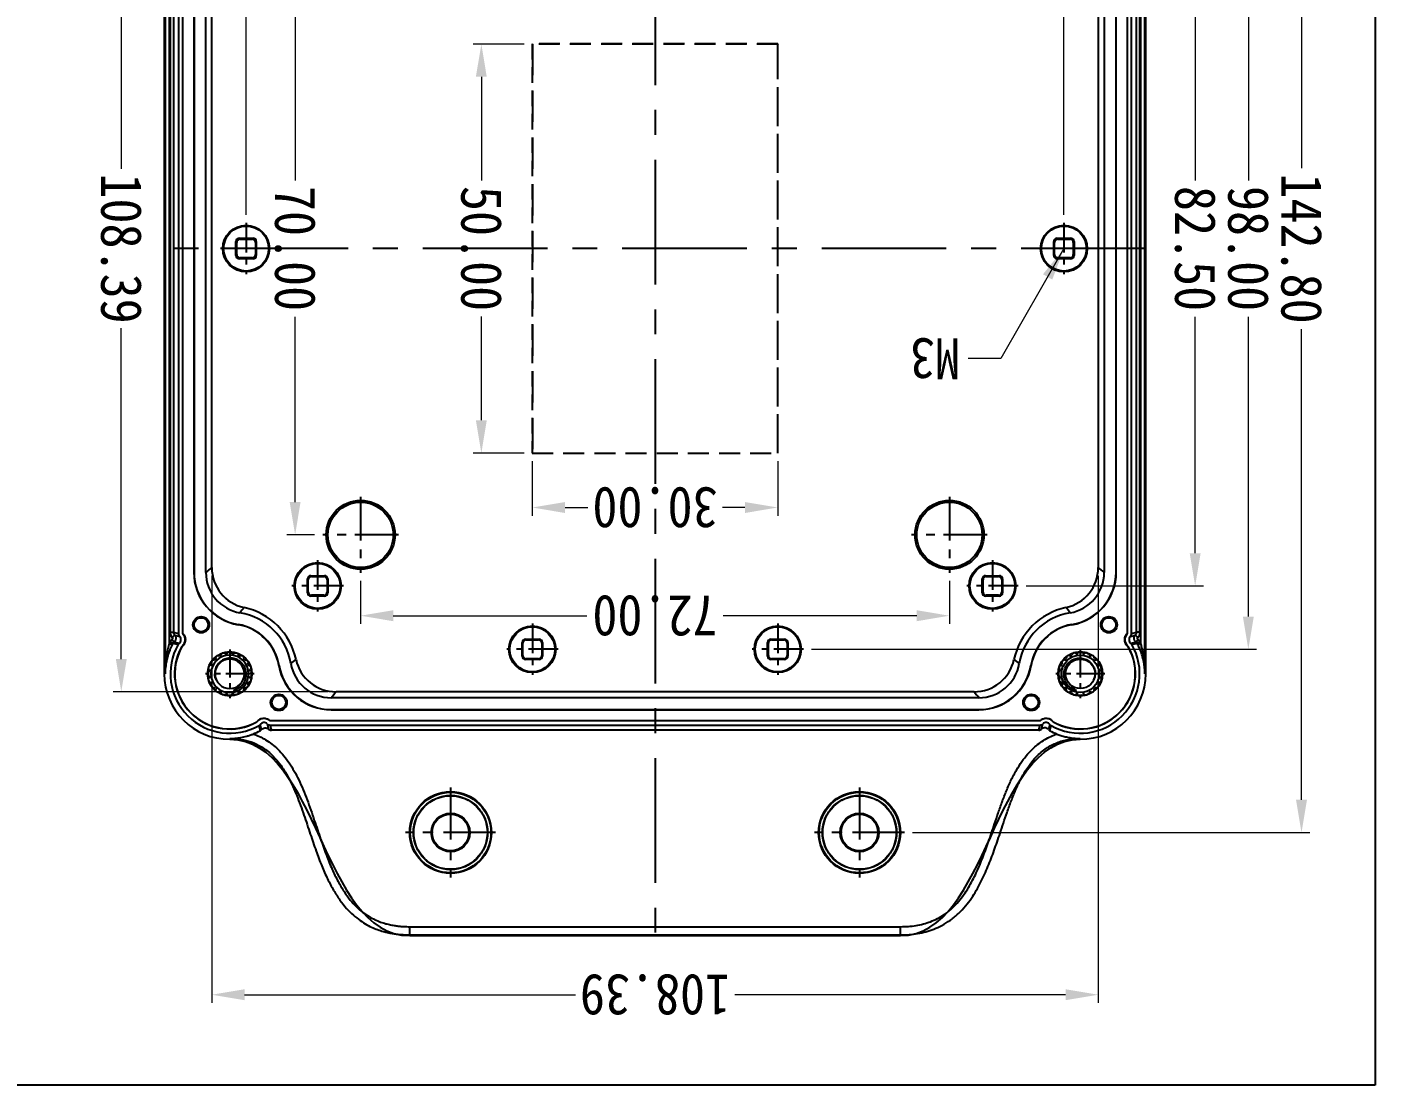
# Model space of a CAD drawing. Header units: millimetres. Extents: x -308 to 1490, y -1725 to -1095.
# Drawn here: x 875.8 to 1040.7, y -1725 to -1595.6 of the extents above; entities that cross this region are included whole.
import ezdxf

# ---------------------------------------------------------------- set-up
doc = ezdxf.new("R2010")
doc.units = ezdxf.units.MM
doc.linetypes.add('CENTER', pattern=[50.8, 31.75, -6.35, 6.35, -6.35])
doc.linetypes.add('HIDDEN', pattern=[9.525, 6.35, -3.175])
doc.layers.add('dim', color=3, linetype='Continuous', lineweight=9)
doc.styles.add('FFS', font='simfang0.ttf', dxfattribs={"width": 0.9})
doc.dimstyles.new('YanXiu', dxfattribs={"dimtxt": 2.5, "dimasz": 2.2, "dimexe": 1, "dimexo": 0.6, "dimgap": 0.66, "dimtad": 0, "dimzin": 1, "dimdsep": 46, "dimtxsty": 'FFS', "dimcen": 0, "dimclrd": 256, "dimclre": 131, "dimclrt": 42, "dimazin": 0, "dimtfac": 1, "dimtofl": 0, "dimtmove": 0, "dimatfit": 3, "dimfxl": 0, "dimlwd": 5, "dimlwe": 5, "dimarcsym": 0})

# ---------------------------------------------------------------- blocks, each defined once
blk = doc.blocks.new('*u4')
at = {"color": 7}
for radius in [2.3, 1.8]:
    blk.add_circle((0, 0), radius, dxfattribs=at)
for centre, radius, start, end in [((-1.93, 1.4), 0.315, 84.2919, 203.7081), ((-1.88, 1.86), 0.15, 264.2919, 315.2779), ((0, 0), 2.5, 134.7221, 135.2779), ((-1.86, 1.88), 0.15, 314.7221, 5.7081), ((-1.4, 1.93), 0.315, 66.2919, 185.7081), ((-1.21, 2.36), 0.15, 246.2919, 297.2779), ((0, 0), 2.5, 116.7221, 117.2779), ((-1.19, 2.37), 0.15, 296.7221, 347.7081), ((-0.74, 2.27), 0.315, 48.2919, 167.7081), ((-0.43, 2.62), 0.15, 228.2919, 279.2779), ((0, 0), 2.5, 98.7221, 99.2779), ((-0.4, 2.62), 0.15, 278.7221, 329.7081), ((0, 2.38), 0.315, 30.2919, 149.7081), ((0.4, 2.62), 0.15, 210.2919, 261.2779), ((0, 0), 2.5, 80.7221, 81.2779), ((0.43, 2.62), 0.15, 260.7221, 311.7081), ((0.74, 2.27), 0.315, 12.2919, 131.7081), ((1.19, 2.37), 0.15, 192.2919, 243.2779), ((0, 0), 2.5, 62.7221, 63.2779), ((1.21, 2.36), 0.15, 242.7221, 293.7081), ((1.4, 1.93), 0.315, 354.2919, 113.7081), ((1.86, 1.88), 0.15, 174.2919, 225.2779), ((0, 0), 2.5, 44.7221, 45.2779), ((1.88, 1.86), 0.15, 224.7221, 275.7081), ((1.93, 1.4), 0.315, 336.2919, 95.7081), ((-2.38, 0), 0.315, 120.2919, 239.7081), ((-2.27, 0.74), 0.315, 102.2919, 221.7081), ((-2.62, 0.4), 0.15, 300.2919, 351.2779), ((-2.62, 0.43), 0.15, 350.7221, 41.7081), ((0, 0), 2.5, 170.7221, 171.2779), ((-2.37, 1.19), 0.15, 282.2919, 333.2779), ((0, 0), 2.5, 152.7221, 153.2779), ((-2.36, 1.21), 0.15, 332.7221, 23.7081), ((-0.02, -0.06), 1.81, 152.3755, 178.1396), ((2.36, 1.21), 0.15, 156.2919, 207.2779), ((0, 0), 2.5, 26.7221, 27.2779), ((2.37, 1.19), 0.15, 206.7221, 257.7081), ((2.27, 0.74), 0.315, 318.2919, 77.7081), ((2.62, 0.43), 0.15, 138.2919, 189.2779), ((0, 0), 2.5, 8.7221, 9.2779), ((2.62, 0.4), 0.15, 188.7221, 239.7081), ((2.38, 0), 0.315, 300.2919, 59.7081), ((-2.27, -0.74), 0.315, 138.2919, 257.7081), ((-2.62, -0.4), 0.15, 8.7221, 59.7081), ((-2.62, -0.43), 0.15, 318.2919, 9.2779), ((0, 0), 2.5, 188.7221, 189.2779), ((-2.37, -1.19), 0.15, 26.7221, 77.7081), ((-1.93, -1.4), 0.315, 156.2919, 275.7081), ((0, 0), 2.5, 206.7221, 207.2779), ((-2.36, -1.21), 0.15, 336.2919, 27.2779), ((1.93, -1.4), 0.315, 264.2919, 23.7081), ((2.36, -1.21), 0.15, 152.7221, 203.7081), ((0, 0), 2.5, 332.7221, 333.2779), ((2.37, -1.19), 0.15, 102.2919, 153.2779), ((2.27, -0.74), 0.315, 282.2919, 41.7081), ((2.62, -0.4), 0.15, 120.2919, 171.2779), ((0, 0), 2.5, 350.7221, 351.2779), ((2.62, -0.43), 0.15, 170.7221, 221.7081), ((-1.88, -1.86), 0.15, 44.7221, 95.7081), ((0, 0), 2.5, 224.7221, 225.2779), ((-1.86, -1.88), 0.15, 354.2919, 45.2779), ((-1.4, -1.93), 0.315, 174.2919, 293.7081), ((-1.21, -2.36), 0.15, 62.7221, 113.7081), ((0, 0), 2.5, 242.7221, 243.2779), ((-1.19, -2.37), 0.15, 12.2919, 63.2779), ((-0.74, -2.27), 0.315, 192.2919, 311.7081), ((-0.43, -2.62), 0.15, 80.7221, 131.7081), ((0, 0), 2.5, 260.7221, 261.2779), ((-0.4, -2.62), 0.15, 30.2919, 81.2779), ((0, -2.38), 0.315, 210.2919, 329.7081), ((0.4, -2.62), 0.15, 98.7221, 149.7081), ((0, 0), 2.5, 278.7221, 279.2779), ((0.43, -2.62), 0.15, 48.2919, 99.2779), ((0.74, -2.27), 0.315, 228.2919, 347.7081), ((1.19, -2.37), 0.15, 116.7221, 167.7081), ((0, 0), 2.5, 296.7221, 297.2779), ((1.21, -2.36), 0.15, 66.2919, 117.2779), ((1.4, -1.93), 0.315, 246.2919, 5.7081), ((1.86, -1.88), 0.15, 134.7221, 185.7081), ((0, 0), 2.5, 314.7221, 315.2779), ((1.88, -1.86), 0.15, 84.2919, 135.2779)]:
    blk.add_arc(centre, radius, start, end, dxfattribs=at)
for points, start_tangent, end_tangent in [([(0.47, 2.05), (0.76, 1.95), (1.04, 1.81), (1.29, 1.62), (1.51, 1.41), (1.69, 1.17), (1.84, 0.9), (1.94, 0.61), (2, 0.3), (2.02, 0)], (0.968084, -0.250628), (-0.030097, -0.999547)), ([(1.12, 1.41), (1, 1.59), (0.84, 1.76), (0.67, 1.91), (0.47, 2.05)], (-0.515868, 0.856668), (-0.861506, 0.507748)), ([(2.02, 0), (1.98, -0.33), (1.89, -0.65), (1.75, -0.94), (1.56, -1.21), (1.34, -1.44), (1.08, -1.63), (0.79, -1.78), (0.49, -1.88), (0.18, -1.92), (-0.14, -1.91), (-0.45, -1.85), (-0.74, -1.75), (-1.02, -1.59), (-1.26, -1.39), (-1.46, -1.16), (-1.63, -0.9), (-1.74, -0.61), (-1.81, -0.31), (-1.83, 0)], (-0.030097, -0.999547), (0.033238, 0.999447))]:
    blk.add_spline(points, degree=3, dxfattribs=dict(at, start_tangent=start_tangent, end_tangent=end_tangent))
blk = doc.blocks.new('*D13')
at = {"layer": 'Defpoints', "color": 0}
for p in [(-180.83, 252.94), (-202.49, 170.44), (-180.83, 170.44)]:
    blk.add_point(p, dxfattribs=at)
at = {"layer": 'dim', "color": 131, "lineweight": 5}
for p, q in [((-181.83, 252.94), (-203.49, 252.94)), ((-181.83, 170.44), (-203.49, 170.44))]:
    blk.add_line(p, q, dxfattribs=at)
at = {"layer": 'dim', "lineweight": 5}
for p, q in [((-202.49, 248.94), (-202.49, 220.02)), ((-202.49, 174.44), (-202.49, 203.35))]:
    blk.add_line(p, q, dxfattribs=at)
at = {"layer": 'dim'}
for points in [[(-203.16, 248.94), (-201.82, 248.94), (-202.49, 252.94)], [(-203.16, 174.44), (-201.82, 174.44), (-202.49, 170.44)]]:
    blk.add_solid(points, dxfattribs=at)
at = {"layer": 'dim', "color": 42, "insert": (-202.49, 211.69), "char_height": 5, "attachment_point": 5, "rotation": 90, "style": 'FFS'}
blk.add_mtext('82.50', dxfattribs=at)
blk = doc.blocks.new('*D14')
at = {"layer": 'Defpoints', "color": 0}
for p in [(-154.58, 260.69), (-208.99, 162.69), (-154.58, 162.69)]:
    blk.add_point(p, dxfattribs=at)
at = {"layer": 'dim', "color": 131, "lineweight": 5}
for p, q in [((-155.58, 260.69), (-209.99, 260.69)), ((-155.58, 162.69), (-209.99, 162.69))]:
    blk.add_line(p, q, dxfattribs=at)
at = {"layer": 'dim', "lineweight": 5}
for p, q in [((-208.99, 256.69), (-208.99, 220.02)), ((-208.99, 166.69), (-208.99, 203.35))]:
    blk.add_line(p, q, dxfattribs=at)
at = {"layer": 'dim'}
for points in [[(-209.66, 256.69), (-208.32, 256.69), (-208.99, 260.69)], [(-209.66, 166.69), (-208.32, 166.69), (-208.99, 162.69)]]:
    blk.add_solid(points, dxfattribs=at)
at = {"layer": 'dim', "color": 42, "insert": (-208.99, 211.69), "char_height": 5, "attachment_point": 5, "rotation": 90, "style": 'FFS'}
blk.add_mtext('98.00', dxfattribs=at)
blk = doc.blocks.new('*D15')
at = {"layer": 'Defpoints', "color": 0}
for p in [(-166.94, 283.09), (-215.49, 140.29), (-166.94, 140.29)]:
    blk.add_point(p, dxfattribs=at)
at = {"layer": 'dim', "color": 131, "lineweight": 5}
for p, q in [((-167.94, 283.09), (-216.49, 283.09)), ((-167.94, 140.29), (-216.49, 140.29))]:
    blk.add_line(p, q, dxfattribs=at)
at = {"layer": 'dim', "lineweight": 5}
for p, q in [((-215.49, 279.09), (-215.49, 221.53)), ((-215.49, 144.29), (-215.49, 201.85))]:
    blk.add_line(p, q, dxfattribs=at)
at = {"layer": 'dim'}
for points in [[(-216.16, 279.09), (-214.82, 279.09), (-215.49, 283.09)], [(-216.16, 144.29), (-214.82, 144.29), (-215.49, 140.29)]]:
    blk.add_solid(points, dxfattribs=at)
at = {"layer": 'dim', "color": 42, "insert": (-215.49, 211.69), "char_height": 5, "attachment_point": 5, "rotation": 90, "style": 'FFS'}
blk.add_mtext('142.80', dxfattribs=at)
blk = doc.blocks.new('*D19')
at = {"layer": 'Defpoints', "color": 0}
for p in [(-186.44, 208.55), (-86.44, 208.55), (-86.44, 103.44)]:
    blk.add_point(p, dxfattribs=at)
at = {"layer": 'dim', "color": 131, "lineweight": 5}
for p, q in [((-186.44, 207.55), (-186.44, 102.44)), ((-86.44, 207.55), (-86.44, 102.44))]:
    blk.add_line(p, q, dxfattribs=at)
at = {"layer": 'dim', "lineweight": 5}
for p, q in [((-182.44, 103.44), (-146.29, 103.44)), ((-90.44, 103.44), (-126.6, 103.44))]:
    blk.add_line(p, q, dxfattribs=at)
at = {"layer": 'dim'}
for points in [[(-182.44, 104.11), (-182.44, 102.77), (-186.44, 103.44)], [(-90.44, 104.11), (-90.44, 102.77), (-86.44, 103.44)]]:
    blk.add_solid(points, dxfattribs=at)
at = {"layer": 'dim', "color": 42, "insert": (-136.44, 103.44), "char_height": 5, "attachment_point": 5, "style": 'FFS'}
blk.add_mtext('100.00', dxfattribs=at)
blk = doc.blocks.new('*D24')
at = {"layer": 'Defpoints', "color": 0}
for p in [(-82.25, 302.92), (-190.64, 250.69), (-82.25, 250.69)]:
    blk.add_point(p, dxfattribs=at)
at = {"layer": 'dim', "color": 131, "lineweight": 5}
for p, q in [((-190.64, 251.69), (-190.64, 303.92)), ((-82.25, 251.69), (-82.25, 303.92))]:
    blk.add_line(p, q, dxfattribs=at)
at = {"layer": 'dim', "lineweight": 5}
for p, q in [((-186.64, 302.92), (-146.19, 302.92)), ((-86.25, 302.92), (-126.7, 302.92))]:
    blk.add_line(p, q, dxfattribs=at)
at = {"layer": 'dim'}
for points in [[(-186.64, 303.59), (-186.64, 302.25), (-190.64, 302.92)], [(-86.25, 303.59), (-86.25, 302.25), (-82.25, 302.92)]]:
    blk.add_solid(points, dxfattribs=at)
at = {"layer": 'dim', "color": 42, "insert": (-136.44, 302.92), "char_height": 5, "attachment_point": 5, "style": 'FFS'}
blk.add_mtext('108.39', dxfattribs=at)
blk = doc.blocks.new('*D25')
at = {"layer": 'Defpoints', "color": 0}
for p in [(-97.44, 265.88), (-97.44, 157.49), (-71.18, 157.49)]:
    blk.add_point(p, dxfattribs=at)
at = {"layer": 'dim', "color": 131, "lineweight": 5}
for p, q in [((-96.44, 265.88), (-70.18, 265.88)), ((-96.44, 157.49), (-70.18, 157.49))]:
    blk.add_line(p, q, dxfattribs=at)
at = {"layer": 'dim', "lineweight": 5}
for p, q in [((-71.18, 261.88), (-71.18, 221.43)), ((-71.18, 161.49), (-71.18, 201.94))]:
    blk.add_line(p, q, dxfattribs=at)
at = {"layer": 'dim'}
for points in [[(-71.85, 261.88), (-70.52, 261.88), (-71.18, 265.88)], [(-71.85, 161.49), (-70.52, 161.49), (-71.18, 157.49)]]:
    blk.add_solid(points, dxfattribs=at)
at = {"layer": 'dim', "color": 42, "insert": (-71.18, 211.69), "char_height": 5, "attachment_point": 5, "rotation": 90, "style": 'FFS'}
blk.add_mtext('108.39', dxfattribs=at)
blk = doc.blocks.new('*D28')
at = {"layer": 'Defpoints', "color": 0}
for p in [(-121.44, 236.69), (-121.44, 186.69), (-115.21, 186.69)]:
    blk.add_point(p, dxfattribs=at)
at = {"layer": 'dim', "color": 131, "lineweight": 5}
for p, q in [((-120.44, 236.69), (-114.21, 236.69)), ((-120.44, 186.69), (-114.21, 186.69))]:
    blk.add_line(p, q, dxfattribs=at)
at = {"layer": 'dim', "lineweight": 5}
for p, q in [((-115.21, 232.69), (-115.21, 220.01)), ((-115.21, 190.69), (-115.21, 203.37))]:
    blk.add_line(p, q, dxfattribs=at)
at = {"layer": 'dim'}
for points in [[(-115.87, 232.69), (-114.54, 232.69), (-115.21, 236.69)], [(-115.87, 190.69), (-114.54, 190.69), (-115.21, 186.69)]]:
    blk.add_solid(points, dxfattribs=at)
at = {"layer": 'dim', "color": 42, "insert": (-115.21, 211.69), "char_height": 5, "attachment_point": 5, "rotation": 90, "style": 'FFS'}
blk.add_mtext('50.00', dxfattribs=at)
blk = doc.blocks.new('*D29')
at = {"layer": 'Defpoints', "color": 0}
for p in [(-151.44, 243.35), (-151.44, 236.69), (-121.44, 236.69)]:
    blk.add_point(p, dxfattribs=at)
at = {"layer": 'dim', "color": 131, "lineweight": 5}
for p, q in [((-151.44, 237.69), (-151.44, 244.35)), ((-121.44, 237.69), (-121.44, 244.35))]:
    blk.add_line(p, q, dxfattribs=at)
at = {"layer": 'dim', "lineweight": 5}
for p, q in [((-147.44, 243.35), (-144.68, 243.35)), ((-125.44, 243.35), (-128.21, 243.35))]:
    blk.add_line(p, q, dxfattribs=at)
at = {"layer": 'dim'}
for points in [[(-147.44, 244.02), (-147.44, 242.68), (-151.44, 243.35)], [(-125.44, 244.02), (-125.44, 242.68), (-121.44, 243.35)]]:
    blk.add_solid(points, dxfattribs=at)
at = {"layer": 'dim', "color": 42, "insert": (-136.44, 243.35), "char_height": 5, "attachment_point": 5, "style": 'FFS'}
blk.add_mtext('30.00', dxfattribs=at)
blk = doc.blocks.new('*D36')
at = {"layer": 'Defpoints', "color": 0}
for p in [(-100.44, 256.58), (-172.44, 251.32), (-100.44, 251.32)]:
    blk.add_point(p, dxfattribs=at)
at = {"layer": 'dim', "color": 131, "lineweight": 5}
for p, q in [((-172.44, 252.32), (-172.44, 257.58)), ((-100.44, 252.32), (-100.44, 257.58))]:
    blk.add_line(p, q, dxfattribs=at)
at = {"layer": 'dim', "lineweight": 5}
for p, q in [((-168.44, 256.58), (-144.78, 256.58)), ((-104.44, 256.58), (-128.11, 256.58))]:
    blk.add_line(p, q, dxfattribs=at)
at = {"layer": 'dim'}
for points in [[(-168.44, 257.25), (-168.44, 255.91), (-172.44, 256.58)], [(-104.44, 257.25), (-104.44, 255.91), (-100.44, 256.58)]]:
    blk.add_solid(points, dxfattribs=at)
at = {"layer": 'dim', "color": 42, "insert": (-136.44, 256.58), "char_height": 5, "attachment_point": 5, "style": 'FFS'}
blk.add_mtext('72.00', dxfattribs=at)
blk = doc.blocks.new('*D37')
at = {"layer": 'Defpoints', "color": 0}
for p in [(-95.81, 246.69), (-92.44, 246.69), (-95.81, 176.69)]:
    blk.add_point(p, dxfattribs=at)
at = {"layer": 'dim', "color": 131, "lineweight": 5}
for p, q in [((-94.81, 246.69), (-91.44, 246.69)), ((-94.81, 176.69), (-91.44, 176.69))]:
    blk.add_line(p, q, dxfattribs=at)
at = {"layer": 'dim', "lineweight": 5}
for p, q in [((-92.44, 242.69), (-92.44, 220.02)), ((-92.44, 180.69), (-92.44, 203.35))]:
    blk.add_line(p, q, dxfattribs=at)
at = {"layer": 'dim'}
for points in [[(-93.1, 242.69), (-91.77, 242.69), (-92.44, 246.69)], [(-93.1, 180.69), (-91.77, 180.69), (-92.44, 176.69)]]:
    blk.add_solid(points, dxfattribs=at)
at = {"layer": 'dim', "color": 42, "insert": (-92.44, 211.69), "char_height": 5, "attachment_point": 5, "rotation": 90, "style": 'FFS'}
blk.add_mtext('70.00', dxfattribs=at)
blk = doc.blocks.new('u73')
at = {"color": 7}
for p, q in [((-166.444, 295.688), (-166.444, 294.6)), ((-106.444, 295.688), (-166.444, 295.688)), ((-106.444, 295.6), (-166.444, 295.6)), ((-106.444, 295.688), (-106.444, 294.6)), ((-106.444, 294.6), (-166.444, 294.6)), ((-188.444, 271.688), (-188.444, 271.6)), ((-184.716, 269.874), (-184.55, 270.509)), ((-183.704, 270.445), (-183.869, 269.809)), ((-183.359, 270.583), (-183.524, 269.948)), ((-183.359, 270.583), (-89.535, 270.583)), ((-89.019, 269.809), (-89.184, 270.445)), ((-88.338, 270.509), (-88.172, 269.874)), ((-84.444, 271.688), (-84.444, 271.6)), ((-185.129, 269.543), (-185.115, 269.559)), ((-183.519, 269.416), (-183.527, 269.437)), ((-183.527, 269.437), (-89.361, 269.437)), ((-89.364, 269.948), (-183.524, 269.948)), ((-183.519, 269.416), (-89.37, 269.416)), ((-89.37, 269.416), (-89.361, 269.437)), ((-87.759, 269.543), (-87.773, 269.559)), ((-176.005, 268.057), (-176.027, 268.083)), ((-96.861, 268.083), (-176.027, 268.083)), ((-96.884, 268.057), (-176.005, 268.057)), ((-96.884, 268.057), (-96.861, 268.083)), ((-176.047, 266.607), (-96.841, 266.607)), ((-175.449, 265.883), (-97.44, 265.883)), ((-196.444, 263.688), (-196.348, 263.688)), ((-196.444, 263.688), (-196.444, 159.688)), ((-196.348, 263.688), (-196.348, 159.688)), ((-182.41, 262.655), (-182.434, 262.669)), ((-90.478, 262.655), (-90.454, 262.669)), ((-76.54, 159.688), (-76.54, 263.688)), ((-76.444, 263.688), (-76.54, 263.688)), ((-76.444, 159.688), (-76.444, 263.688)), ((-152.694, 259.838), (-152.694, 261.538)), ((-152.589, 261.433), (-152.694, 261.538)), ((-152.589, 259.942), (-152.589, 261.433)), ((-152.189, 261.833), (-152.294, 261.938)), ((-152.294, 261.938), (-150.594, 261.938)), ((-152.189, 261.833), (-150.699, 261.833)), ((-150.699, 261.833), (-150.594, 261.938)), ((-150.299, 261.433), (-150.194, 261.538)), ((-150.299, 261.433), (-150.299, 259.942)), ((-150.194, 261.538), (-150.194, 259.838)), ((-122.694, 259.838), (-122.694, 261.538)), ((-122.589, 261.433), (-122.694, 261.538)), ((-122.589, 259.942), (-122.589, 261.433)), ((-122.189, 261.833), (-122.294, 261.938)), ((-122.294, 261.938), (-120.594, 261.938)), ((-122.189, 261.833), (-120.699, 261.833)), ((-120.699, 261.833), (-120.594, 261.938)), ((-120.299, 261.433), (-120.194, 261.538)), ((-120.299, 261.433), (-120.299, 259.942)), ((-120.194, 261.538), (-120.194, 259.838)), ((-195.848, 259.962), (-195.491, 260.142)), ((-195.848, 259.962), (-195.848, 163.413)), ((-195.746, 259.766), (-195.394, 259.955)), ((-195.502, 259.479), (-195.258, 259.796)), ((-195.484, 259.225), (-195.194, 258.949)), ((-195.258, 259.796), (-194.631, 259.96)), ((-194.566, 259.113), (-195.194, 258.949)), ((-194.299, 260.373), (-194.316, 260.359)), ((-152.589, 259.942), (-152.694, 259.838)), ((-152.189, 259.542), (-152.294, 259.438)), ((-150.594, 259.438), (-152.294, 259.438)), ((-150.699, 259.542), (-152.189, 259.542)), ((-150.699, 259.542), (-150.594, 259.438)), ((-150.299, 259.942), (-150.194, 259.838)), ((-122.589, 259.942), (-122.694, 259.838)), ((-122.189, 259.542), (-122.294, 259.438)), ((-120.594, 259.438), (-122.294, 259.438)), ((-120.699, 259.542), (-122.189, 259.542)), ((-120.699, 259.542), (-120.594, 259.438)), ((-120.299, 259.942), (-120.194, 259.838)), ((-78.589, 260.373), (-78.573, 260.359)), ((-77.694, 258.949), (-78.322, 259.113)), ((-78.258, 259.96), (-77.63, 259.796)), ((-77.404, 259.225), (-77.694, 258.949)), ((-77.386, 259.479), (-77.63, 259.796)), ((-77.142, 259.766), (-77.495, 259.955)), ((-77.04, 259.962), (-77.397, 260.142)), ((-77.04, 163.413), (-77.04, 259.962)), ((-195.732, 258.604), (-195.333, 258.604)), ((-195.732, 258.604), (-195.732, 164.771)), ((-194.704, 258.768), (-195.333, 258.604)), ((-195.333, 258.604), (-195.333, 164.771)), ((-194.704, 258.768), (-194.704, 164.608)), ((-194.173, 258.762), (-194.194, 258.77)), ((-194.194, 164.605), (-194.194, 258.77)), ((-194.173, 164.613), (-194.173, 258.762)), ((-187.411, 257.654), (-187.426, 257.678)), ((-85.477, 257.654), (-85.462, 257.678)), ((-78.716, 258.762), (-78.695, 258.77)), ((-78.716, 258.762), (-78.716, 164.613)), ((-78.695, 258.77), (-78.695, 164.605)), ((-78.184, 164.608), (-78.184, 258.768)), ((-77.556, 258.604), (-78.184, 258.768)), ((-77.556, 164.771), (-77.556, 258.604)), ((-77.156, 258.604), (-77.556, 258.604)), ((-77.156, 164.771), (-77.156, 258.604)), ((-178.439, 254.083), (-178.544, 254.188)), ((-178.544, 254.188), (-176.844, 254.188)), ((-178.439, 254.083), (-176.949, 254.083)), ((-176.949, 254.083), (-176.844, 254.188)), ((-96.044, 254.188), (-94.344, 254.188)), ((-95.939, 254.083), (-96.044, 254.188)), ((-95.939, 254.083), (-94.449, 254.083)), ((-94.449, 254.083), (-94.344, 254.188)), ((-178.839, 253.683), (-178.944, 253.788)), ((-178.944, 252.088), (-178.944, 253.788)), ((-178.839, 252.192), (-178.839, 253.683)), ((-176.549, 253.683), (-176.444, 253.788)), ((-176.549, 253.683), (-176.549, 252.192)), ((-176.444, 253.788), (-176.444, 252.088)), ((-96.444, 252.088), (-96.444, 253.788)), ((-96.339, 253.683), (-96.444, 253.788)), ((-96.339, 252.192), (-96.339, 253.683)), ((-94.049, 253.683), (-93.944, 253.788)), ((-94.049, 253.683), (-94.049, 252.192)), ((-93.944, 253.788), (-93.944, 252.088)), ((-192.813, 251.248), (-192.839, 251.27)), ((-192.839, 251.27), (-192.839, 172.105)), ((-192.813, 251.248), (-192.813, 172.127)), ((-191.364, 172.085), (-191.364, 251.291)), ((-190.639, 172.683), (-190.639, 250.692)), ((-178.839, 252.192), (-178.944, 252.088)), ((-178.439, 251.792), (-178.544, 251.688)), ((-176.844, 251.688), (-178.544, 251.688)), ((-176.949, 251.792), (-178.439, 251.792)), ((-176.949, 251.792), (-176.844, 251.688)), ((-176.549, 252.192), (-176.444, 252.088)), ((-96.339, 252.192), (-96.444, 252.088)), ((-95.939, 251.792), (-96.044, 251.688)), ((-94.344, 251.688), (-96.044, 251.688)), ((-94.449, 251.792), (-95.939, 251.792)), ((-94.449, 251.792), (-94.344, 251.688)), ((-94.049, 252.192), (-93.944, 252.088)), ((-82.249, 250.692), (-82.249, 172.683)), ((-81.524, 251.291), (-81.524, 172.085)), ((-80.075, 251.248), (-80.049, 251.27)), ((-80.075, 172.127), (-80.075, 251.248)), ((-80.049, 172.105), (-80.049, 251.27)), ((-187.189, 212.833), (-187.294, 212.938)), ((-187.294, 212.938), (-185.594, 212.938)), ((-187.189, 212.833), (-185.699, 212.833)), ((-185.699, 212.833), (-185.594, 212.938)), ((-87.294, 212.938), (-85.594, 212.938)), ((-87.189, 212.833), (-87.294, 212.938)), ((-87.189, 212.833), (-85.699, 212.833)), ((-85.699, 212.833), (-85.594, 212.938)), ((-187.589, 212.433), (-187.694, 212.538)), ((-187.694, 210.838), (-187.694, 212.538)), ((-187.589, 210.942), (-187.589, 212.433)), ((-185.299, 212.433), (-185.194, 212.538)), ((-185.299, 212.433), (-185.299, 210.942)), ((-185.194, 212.538), (-185.194, 210.838)), ((-87.694, 210.838), (-87.694, 212.538)), ((-87.589, 212.433), (-87.694, 212.538)), ((-87.589, 210.942), (-87.589, 212.433)), ((-85.299, 212.433), (-85.194, 212.538)), ((-85.299, 212.433), (-85.299, 210.942)), ((-85.194, 212.538), (-85.194, 210.838)), ((-187.589, 210.942), (-187.694, 210.838)), ((-187.189, 210.542), (-187.294, 210.438)), ((-185.594, 210.438), (-187.294, 210.438)), ((-185.699, 210.542), (-187.189, 210.542)), ((-185.699, 210.542), (-185.594, 210.438)), ((-185.299, 210.942), (-185.194, 210.838)), ((-87.589, 210.942), (-87.694, 210.838)), ((-87.189, 210.542), (-87.294, 210.438)), ((-85.594, 210.438), (-87.294, 210.438)), ((-85.699, 210.542), (-87.189, 210.542)), ((-85.699, 210.542), (-85.594, 210.438)), ((-85.299, 210.942), (-85.194, 210.838))]:
    blk.add_line(p, q, dxfattribs=at)
at = {"color": 1, "linetype": 'CENTER', "ltscale": 0.48}
for p, q in [((-136.444, 127.688), (-136.444, 295.688)), ((-196.444, 211.688), (-76.444, 211.688))]:
    blk.add_line(p, q, dxfattribs=at)
at = {"color": 1, "linetype": 'CENTER', "ltscale": 0.199854}
for p, q in [((-161.444, 277.592), (-161.444, 288.584)), ((-111.444, 277.592), (-111.444, 288.584)), ((-166.94, 283.088), (-155.948, 283.088)), ((-116.94, 283.088), (-105.948, 283.088))]:
    blk.add_line(p, q, dxfattribs=at)
at = {"color": 1, "linetype": 'CENTER', "ltscale": 0.10854}
for p, q in [((-188.444, 260.703), (-188.444, 266.672)), ((-84.444, 260.703), (-84.444, 266.672)), ((-191.429, 263.688), (-185.459, 263.688)), ((-87.429, 263.688), (-81.459, 263.688))]:
    blk.add_line(p, q, dxfattribs=at)
at = {"color": 1, "linetype": 'CENTER', "ltscale": 0.114189}
for p, q in [((-151.444, 257.547), (-151.444, 263.828)), ((-121.444, 257.547), (-121.444, 263.828)), ((-154.584, 260.688), (-148.304, 260.688)), ((-124.584, 260.688), (-118.304, 260.688)), ((-177.694, 249.797), (-177.694, 256.078)), ((-95.194, 249.797), (-95.194, 256.078)), ((-180.834, 252.938), (-174.554, 252.938)), ((-98.334, 252.938), (-92.054, 252.938)), ((-186.444, 208.547), (-186.444, 214.828)), ((-86.444, 208.547), (-86.444, 214.828)), ((-189.584, 211.688), (-183.304, 211.688)), ((-89.584, 211.688), (-83.304, 211.688))]:
    blk.add_line(p, q, dxfattribs=at)
at = {"color": 1, "linetype": 'CENTER', "ltscale": 0.168385}
for p, q in [((-172.444, 242.057), (-172.444, 251.318)), ((-100.444, 242.057), (-100.444, 251.318)), ((-177.075, 246.688), (-167.814, 246.688)), ((-105.075, 246.688), (-95.814, 246.688))]:
    blk.add_line(p, q, dxfattribs=at)
at = {"color": 3, "linetype": 'HIDDEN', "ltscale": 0.001}
for p, q in [((-151.47, 236.714), (-151.444, 236.688)), ((-121.418, 236.714), (-121.444, 236.688)), ((-151.47, 186.661), (-151.444, 186.688)), ((-121.418, 186.661), (-121.444, 186.688))]:
    blk.add_line(p, q, dxfattribs=at)
at = {"color": 3, "linetype": 'HIDDEN', "ltscale": 0.3}
for p, q in [((-151.47, 236.714), (-151.47, 186.661)), ((-121.418, 186.661), (-121.418, 236.714))]:
    blk.add_line(p, q, dxfattribs=at)
at = {"color": 3, "linetype": 'HIDDEN', "ltscale": 0.4}
for p, q in [((-121.418, 236.714), (-151.47, 236.714)), ((-121.444, 236.688), (-151.444, 236.688)), ((-151.47, 186.661), (-121.418, 186.661)), ((-151.444, 186.688), (-121.444, 186.688))]:
    blk.add_line(p, q, dxfattribs=at)
at = {"color": 3, "linetype": 'HIDDEN', "ltscale": 0.6}
for p, q in [((-151.444, 236.688), (-151.444, 186.688)), ((-121.444, 186.688), (-121.444, 236.688))]:
    blk.add_line(p, q, dxfattribs=at)
at = {"color": 7}
for centre, radius in [((-161.444, 283.088), 4.996), ((-161.444, 283.088), 4.93), ((-161.444, 283.088), 4.535), ((-161.444, 283.088), 4.5), ((-111.444, 283.088), 4.996), ((-111.444, 283.088), 4.93), ((-111.444, 283.088), 4.535), ((-111.444, 283.088), 4.5), ((-161.444, 283.088), 2.358), ((-161.444, 283.088), 2.25), ((-111.444, 283.088), 2.358), ((-111.444, 283.088), 2.25), ((-182.444, 267.188), 1), ((-182.444, 267.188), 0.86), ((-90.444, 267.188), 1), ((-90.444, 267.188), 0.86), ((-188.444, 263.688), 2.713), ((-84.444, 263.688), 2.713), ((-151.444, 260.688), 2.855), ((-151.444, 260.688), 2.75), ((-121.444, 260.688), 2.855), ((-121.444, 260.688), 2.75), ((-191.944, 257.688), 1), ((-191.944, 257.688), 0.86), ((-80.944, 257.688), 1), ((-80.944, 257.688), 0.86), ((-177.694, 252.938), 2.855), ((-177.694, 252.938), 2.75), ((-95.194, 252.938), 2.855), ((-95.194, 252.938), 2.75), ((-186.444, 211.688), 2.855), ((-186.444, 211.688), 2.75), ((-86.444, 211.688), 2.855), ((-86.444, 211.688), 2.75)]:
    blk.add_circle(centre, radius, dxfattribs=at)
at = {"color": 7, "linetype": 'Continuous'}
for centre, radius in [((-172.444, 246.688), 4.21), ((-172.443, 246.688), 3.999), ((-100.444, 246.688), 4.21), ((-100.446, 246.688), 3.999)]:
    blk.add_circle(centre, radius, dxfattribs=at)
at = {"color": 7}
for centre, radius, start, end in [((-188.444, 263.688), 8, 90, 180), ((-188.444, 263.688), 7.26, 60.47348, 209.52652), ((-188.444, 263.688), 6.749, 60.44948, 209.55052), ((-188.444, 263.688), 6.728, 60.48545, 209.51455), ((-188.444, 263.688), 7.895, 61.77115, 68.74866), ((-140.804, 259.551), 45.286, 165.8205, 166.65314), ((-184.946, 270.203), 0.5, 37.63166, 61.77099), ((-183.359, 270.083), 0.5, 90.00076, 133.62441), ((-89.529, 270.083), 0.5, 46.37632, 90.62575), ((-87.942, 270.203), 0.5, 118.22923, 142.36812), ((-84.444, 263.688), 7.895, 111.25133, 118.22885), ((-132.366, 259.482), 45.576, 13.34951, 14.17685), ((-84.444, 263.688), 7.26, 330.47348, 119.52652), ((-84.444, 263.688), 6.749, 330.44948, 119.55052), ((-84.444, 263.688), 6.728, 330.48545, 119.51455), ((-84.444, 263.688), 8, 0, 90), ((-185.113, 269.57), 0.5, 37.51948, 60.4732), ((-183.524, 269.448), 0.5, 90.00115, 133.62401), ((-89.364, 269.448), 0.5, 46.37599, 89.99885), ((-87.776, 269.57), 0.5, 119.5268, 142.48054), ((-176.027, 261.584), 6.499, 89.99778, 170.38649), ((-176.005, 261.558), 6.499, 89.9978, 170.28604), ((-96.883, 261.558), 6.499, 9.71396, 90.0022), ((-96.861, 261.584), 6.499, 9.61351, 90.00222), ((-176.047, 261.608), 4.999, 89.99777, 170.47951), ((-175.449, 260.884), 4.999, 89.99805, 167.82616), ((-207.067, 240.368), 40.629, 38.90281, 40.22798), ((-65.821, 240.368), 40.629, 139.77202, 141.09719), ((-97.439, 260.884), 4.999, 12.17384, 90.00195), ((-96.841, 261.608), 4.999, 9.52049, 90.00223), ((-188.444, 263.688), 6.095, 279.61573, 350.38427), ((-188.444, 263.688), 6.121, 279.71616, 350.28384), ((-188.444, 263.688), 7.571, 279.52272, 350.47728), ((-192.638, 246.709), 19.577, 51.06667, 53.44333), ((-80.25, 246.709), 19.577, 126.55667, 128.93333), ((-84.444, 263.688), 7.571, 189.52272, 260.47728), ((-84.444, 263.688), 6.121, 189.71616, 260.28384), ((-84.444, 263.688), 6.095, 189.61573, 260.38427), ((-188.444, 263.688), 8.295, 282.17579, 347.82421), ((-84.444, 263.688), 8.295, 192.17579, 257.82421), ((-188.444, 263.688), 8.288, 206.71004, 208.24135), ((-194.952, 260.192), 0.901, 208.25789, 232.35566), ((-194.832, 258.604), 0.901, 136.39454, 179.98238), ((-188.444, 263.688), 7.888, 206.71004, 208.24152), ((-184.366, 216.293), 45.033, 103.34633, 104.17462), ((-194.953, 260.192), 0.5, 208.248, 232.37959), ((-194.833, 258.604), 0.5, 136.35943, 179.99425), ((-194.326, 260.356), 0.5, 209.5268, 232.48054), ((-194.204, 258.768), 0.5, 136.37599, 179.99885), ((-78.684, 258.768), 0.5, 0.00115, 43.62401), ((-78.562, 260.356), 0.5, 307.51948, 330.4732), ((-88.467, 216.52), 44.799, 75.82315, 76.65577), ((-78.056, 258.604), 0.5, 0.01029, 43.63565), ((-77.935, 260.192), 0.5, 307.61169, 331.752), ((-84.444, 263.688), 7.888, 331.75848, 333.28996), ((-78.056, 258.604), 0.9, 0.00124, 43.62192), ((-77.936, 260.192), 0.901, 307.64432, 331.74212), ((-84.444, 263.688), 8.288, 331.75865, 333.28996), ((-186.341, 251.271), 6.499, 99.61351, 180.00222), ((-186.315, 251.248), 6.499, 99.71396, 180.0022), ((-86.574, 251.248), 6.499, 359.9978, 80.28603), ((-86.548, 251.271), 6.499, 359.99779, 80.38649), ((-186.365, 251.291), 4.999, 99.52049, 180.00223), ((-185.64, 250.692), 4.999, 102.17384, 180.00195), ((-171.466, 267.882), 19.577, 216.55667, 218.93333), ((-101.422, 267.882), 19.577, 321.06667, 323.44333), ((-87.248, 250.692), 4.999, 359.99805, 77.82616), ((-86.523, 251.291), 4.999, 359.99778, 80.47951), ((-165.124, 282.31), 40.629, 229.77202, 231.09719), ((-107.764, 282.31), 40.629, 308.90281, 310.22798)]:
    blk.add_arc(centre, radius, start, end, dxfattribs=at)
for centre, major_axis, start_param, end_param in [((-152.294, 261.538), (0.283, -0.283), -3.9268385, -2.3563468), ((-152.189, 261.433), (-0.283, 0.283), -0.7852459, 0.7852459), ((-150.699, 261.433), (0.283, 0.283), -0.7852459, 0.7852459), ((-150.594, 261.538), (0.283, 0.283), -0.7852459, 0.7852459), ((-122.294, 261.538), (0.283, -0.283), -3.9268385, -2.3563468), ((-122.189, 261.433), (-0.283, 0.283), -0.7852459, 0.7852459), ((-120.699, 261.433), (0.283, 0.283), -0.7852459, 0.7852459), ((-120.594, 261.538), (0.283, 0.283), -0.7852459, 0.7852459), ((-152.294, 259.838), (0.283, 0.283), -3.9268385, -2.3563468), ((-152.189, 259.942), (-0.283, -0.283), -0.7852459, 0.7852459), ((-150.699, 259.942), (0.283, -0.283), -0.7852459, 0.7852459), ((-150.594, 259.838), (0.283, -0.283), -0.7852459, 0.7852459), ((-122.294, 259.838), (0.283, 0.283), -3.9268385, -2.3563468), ((-122.189, 259.942), (-0.283, -0.283), -0.7852459, 0.7852459), ((-120.699, 259.942), (0.283, -0.283), -0.7852459, 0.7852459), ((-120.594, 259.838), (0.283, -0.283), -0.7852459, 0.7852459), ((-178.544, 253.788), (0.283, -0.283), -3.9268385, -2.3563468), ((-178.439, 253.683), (-0.283, 0.283), -0.7852459, 0.7852459), ((-176.949, 253.683), (0.283, 0.283), -0.7852459, 0.7852459), ((-176.844, 253.788), (0.283, 0.283), -0.7852459, 0.7852459), ((-96.044, 253.788), (0.283, -0.283), -3.9268385, -2.3563468), ((-95.939, 253.683), (-0.283, 0.283), -0.7852459, 0.7852459), ((-94.449, 253.683), (0.283, 0.283), -0.7852459, 0.7852459), ((-94.344, 253.788), (0.283, 0.283), -0.7852459, 0.7852459), ((-178.544, 252.088), (0.283, 0.283), -3.9268385, -2.3563468), ((-178.439, 252.192), (-0.283, -0.283), -0.7852459, 0.7852459), ((-176.949, 252.192), (0.283, -0.283), -0.7852459, 0.7852459), ((-176.844, 252.088), (0.283, -0.283), -0.7852459, 0.7852459), ((-96.044, 252.088), (0.283, 0.283), -3.9268385, -2.3563468), ((-95.939, 252.192), (-0.283, -0.283), -0.7852459, 0.7852459), ((-94.449, 252.192), (0.283, -0.283), -0.7852459, 0.7852459), ((-94.344, 252.088), (0.283, -0.283), -0.7852459, 0.7852459), ((-187.294, 212.538), (0.283, -0.283), -3.9268385, -2.3563468), ((-187.189, 212.433), (-0.283, 0.283), -0.7852459, 0.7852459), ((-185.699, 212.433), (0.283, 0.283), -0.7852459, 0.7852459), ((-185.594, 212.538), (-0.283, -0.283), 2.3563468, 3.9268385), ((-87.294, 212.538), (0.283, -0.283), -3.9268385, -2.3563468), ((-87.189, 212.433), (-0.283, 0.283), -0.7852459, 0.7852459), ((-85.699, 212.433), (0.283, 0.283), -0.7852459, 0.7852459), ((-85.594, 212.538), (-0.283, -0.283), 2.3563468, 3.9268385), ((-187.294, 210.838), (-0.283, -0.283), -0.7852459, 0.7852459), ((-187.189, 210.942), (-0.283, -0.283), -0.7852459, 0.7852459), ((-185.699, 210.942), (0.283, -0.283), -0.7852459, 0.7852459), ((-185.594, 210.838), (0.283, -0.283), -0.7852459, 0.7852459), ((-87.294, 210.838), (-0.283, -0.283), -0.7852459, 0.7852459), ((-87.189, 210.942), (-0.283, -0.283), -0.7852459, 0.7852459), ((-85.699, 210.942), (0.283, -0.283), -0.7852459, 0.7852459), ((-85.594, 210.838), (0.283, -0.283), -0.7852459, 0.7852459)]:
    blk.add_ellipse(centre, major_axis=major_axis, ratio=0.9996955, start_param=start_param, end_param=end_param, dxfattribs=at)
for points, start_tangent, end_tangent in [([(-166.444, 295.688), (-188.444, 271.688)], (-1, 0), (-1, 0)), ([(-166.444, 295.6), (-167.518, 295.559), (-168.558, 295.433), (-169.571, 295.213), (-170.535, 294.898), (-171.518, 294.449), (-172.554, 293.806), (-173.558, 292.974), (-174.419, 292.054), (-175.128, 291.119), (-175.73, 290.173), (-176.256, 289.214), (-176.728, 288.237), (-177.157, 287.247), (-177.55, 286.255), (-177.914, 285.265), (-178.268, 284.251), (-178.635, 283.164), (-179.037, 281.958), (-179.489, 280.631), (-179.991, 279.249), (-180.539, 277.897), (-181.129, 276.646), (-181.749, 275.547), (-182.382, 274.628), (-183.021, 273.875), (-183.661, 273.268), (-184.293, 272.789), (-184.913, 272.418), (-185.56, 272.119), (-186.259, 271.884), (-186.986, 271.72), (-187.707, 271.629), (-188.444, 271.6)], (-1, 0.0000057), (-1, -0.0000017)), ([(-84.444, 271.688), (-106.444, 295.688)], (-1, 0), (-1, 0)), ([(-84.444, 271.6), (-85.538, 271.666), (-86.734, 271.914), (-88.004, 272.433), (-89.287, 273.319), (-90.517, 274.642), (-91.633, 276.404), (-92.632, 278.573), (-93.515, 280.966), (-94.293, 283.282), (-95.005, 285.351), (-95.699, 287.17), (-96.41, 288.768), (-97.15, 290.158), (-97.925, 291.352), (-98.731, 292.357), (-99.558, 293.184), (-100.387, 293.844), (-101.198, 294.356), (-101.975, 294.742), (-102.707, 295.026), (-103.387, 295.231), (-104.015, 295.375), (-104.591, 295.473), (-105.117, 295.537), (-105.598, 295.575), (-106.038, 295.594), (-106.444, 295.6)], (-1, 0.0000015), (-1, -0.0000001)), ([(-166.444, 294.6), (-167.423, 294.564), (-168.361, 294.452), (-169.265, 294.259), (-170.117, 293.987), (-170.975, 293.605), (-171.879, 293.059), (-172.77, 292.342), (-173.555, 291.527), (-174.213, 290.682), (-174.779, 289.815), (-175.279, 288.926), (-175.731, 288.011), (-176.146, 287.074), (-176.528, 286.125), (-176.885, 285.173), (-177.228, 284.2), (-177.58, 283.164), (-177.963, 282.016), (-178.394, 280.736), (-178.88, 279.366), (-179.418, 277.981), (-180.007, 276.656), (-180.642, 275.449), (-181.311, 274.399), (-181.999, 273.515), (-182.702, 272.783), (-183.412, 272.189), (-184.115, 271.719), (-184.826, 271.347), (-185.582, 271.046)], (-1, 0.0000042), (-0.9474006, -0.3200503)), ([(-87.306, 271.046), (-88.823, 271.749), (-90.321, 272.912), (-91.693, 274.565), (-92.878, 276.649), (-93.902, 279.08), (-94.785, 281.598), (-95.554, 283.892), (-96.264, 285.875), (-96.965, 287.591), (-97.682, 289.063), (-98.42, 290.308), (-99.179, 291.343), (-99.95, 292.183), (-100.719, 292.847), (-101.472, 293.359), (-102.196, 293.744), (-102.881, 294.028), (-103.522, 294.232), (-104.117, 294.376), (-104.666, 294.474), (-105.169, 294.537), (-105.63, 294.575), (-106.054, 294.595), (-106.444, 294.6)], (-0.9473747, 0.3201269), (-1, -0.0000002)), ([(-185.582, 271.046), (-186.074, 271.22), (-186.606, 271.369), (-187.178, 271.488), (-187.791, 271.568), (-188.444, 271.6)], (-0.9319994, 0.3624598), (-0.9999651, 0.0083557)), ([(-184.55, 270.509), (-184.372, 270.356), (-184.144, 270.285), (-183.909, 270.317), (-183.704, 270.445)], (0.6105892, -0.7919475), (0.7238985, 0.6899065)), ([(-89.364, 269.948), (-89.419, 270.159), (-89.474, 270.371), (-89.535, 270.583)], (-0.2516527, 0.9678176), (-0.2516527, 0.9678176)), ([(-88.338, 270.509), (-88.517, 270.356), (-88.744, 270.285), (-88.979, 270.317), (-89.184, 270.445)], (-0.6105892, -0.7919475), (-0.7238985, 0.6899065)), ([(-84.444, 271.6), (-84.786, 271.59), (-85.126, 271.565), (-85.467, 271.525), (-85.812, 271.47), (-86.161, 271.398), (-86.522, 271.307), (-86.902, 271.191), (-87.306, 271.046)], (-0.9999651, -0.0083578), (-0.9319994, -0.3624598)), ([(-183.519, 269.416), (-183.698, 269.279), (-183.902, 269.181), (-184.122, 269.126), (-184.349, 269.12), (-184.572, 269.161), (-184.781, 269.248), (-184.97, 269.377), (-185.129, 269.543)], (-0.72892, -0.6845989), (-0.6121668, 0.7907287)), ([(-185.115, 269.559), (-184.863, 269.323), (-184.538, 269.173), (-184.167, 269.142), (-183.814, 269.24), (-183.527, 269.437)], (0.6090746, -0.7931129), (0.72389, 0.6899154)), ([(-184.716, 269.874), (-184.537, 269.721), (-184.311, 269.65), (-184.073, 269.682), (-183.869, 269.809)], (0.6090356, -0.7931429), (0.7238985, 0.6899065)), ([(-87.759, 269.543), (-87.916, 269.379), (-88.103, 269.25), (-88.312, 269.162), (-88.536, 269.12), (-88.763, 269.126), (-88.984, 269.18), (-89.189, 269.278), (-89.37, 269.416)], (-0.6121669, -0.7907286), (-0.72892, 0.6845989)), ([(-89.361, 269.437), (-89.074, 269.24), (-88.722, 269.142), (-88.351, 269.173), (-88.025, 269.323), (-87.773, 269.559)], (0.72389, -0.6899154), (0.6090747, 0.7931128)), ([(-89.019, 269.809), (-88.815, 269.682), (-88.577, 269.65), (-88.351, 269.721), (-88.172, 269.874)], (0.7238985, -0.6899065), (0.6090354, 0.793143)), ([(-196.348, 263.688), (-196.337, 263.152), (-196.309, 262.662), (-196.27, 262.212), (-196.221, 261.8), (-196.166, 261.422), (-196.106, 261.075), (-196.043, 260.758), (-195.978, 260.468), (-195.913, 260.204), (-195.848, 259.962)], (0.0031984, -0.9999949), (0.2692218, -0.9630782)), ([(-196.348, 263.688), (-196.328, 263.178), (-196.282, 262.712), (-196.214, 262.283), (-196.131, 261.891), (-196.036, 261.531), (-195.933, 261.201), (-195.825, 260.9), (-195.714, 260.624), (-195.602, 260.372), (-195.491, 260.142)], (0.006036, -0.9999818), (0.4494643, -0.8932983)), ([(-77.397, 260.142), (-77.247, 260.458), (-77.1, 260.806), (-76.96, 261.187), (-76.832, 261.604), (-76.719, 262.059), (-76.629, 262.556), (-76.566, 263.097), (-76.54, 263.688)], (0.4494498, 0.8933056), (0.0060476, 0.9999817)), ([(-77.04, 259.962), (-76.952, 260.294), (-76.867, 260.659), (-76.785, 261.06), (-76.71, 261.498), (-76.645, 261.977), (-76.592, 262.498), (-76.555, 263.067), (-76.54, 263.688)], (0.2692285, 0.9630763), (0.0032027, 0.9999949)), ([(-195.502, 259.479), (-195.487, 259.465), (-195.471, 259.447), (-195.457, 259.425), (-195.445, 259.401), (-195.437, 259.376), (-195.433, 259.354), (-195.433, 259.335), (-195.435, 259.318), (-195.44, 259.301), (-195.446, 259.282), (-195.456, 259.263), (-195.468, 259.244), (-195.484, 259.225)], (0.7920721, -0.6104276), (-0.6900479, -0.7237637)), ([(-195.258, 259.796), (-195.204, 259.748), (-195.154, 259.691), (-195.11, 259.626), (-195.074, 259.552), (-195.048, 259.472), (-195.034, 259.388), (-195.034, 259.309), (-195.043, 259.241), (-195.058, 259.181), (-195.079, 259.124), (-195.107, 259.067), (-195.145, 259.009), (-195.194, 258.949)], (0.7919169, -0.6106289), (-0.6897442, -0.7240531)), ([(-194.566, 259.113), (-194.439, 259.316), (-194.406, 259.553), (-194.477, 259.78), (-194.631, 259.96)], (0.6899065, 0.7238985), (-0.793143, 0.6090354)), ([(-194.194, 258.77), (-193.995, 259.061), (-193.898, 259.415), (-193.931, 259.787), (-194.081, 260.11), (-194.316, 260.359)], (0.6899154, 0.72389), (-0.7931128, 0.6090748)), ([(-194.299, 260.373), (-194.135, 260.216), (-194.007, 260.029), (-193.919, 259.819), (-193.877, 259.596), (-193.882, 259.369), (-193.936, 259.148), (-194.035, 258.943), (-194.173, 258.762)], (0.790726, -0.6121702), (-0.6846036, -0.7289156)), ([(-78.716, 258.762), (-78.853, 258.942), (-78.951, 259.146), (-79.006, 259.366), (-79.012, 259.592), (-78.97, 259.815), (-78.883, 260.025), (-78.755, 260.214), (-78.589, 260.373)], (-0.6846036, 0.7289156), (0.7907262, 0.61217)), ([(-78.573, 260.359), (-78.807, 260.11), (-78.957, 259.787), (-78.99, 259.415), (-78.893, 259.061), (-78.695, 258.77)], (-0.7931129, -0.6090746), (0.6899154, -0.72389)), ([(-78.258, 259.96), (-78.412, 259.78), (-78.482, 259.553), (-78.449, 259.316), (-78.322, 259.113)], (-0.7931429, -0.6090356), (0.6899065, -0.7238985)), ([(-77.694, 258.949), (-77.738, 259.001), (-77.775, 259.056), (-77.805, 259.115), (-77.829, 259.177), (-77.846, 259.241), (-77.855, 259.31), (-77.854, 259.384), (-77.842, 259.463), (-77.817, 259.544), (-77.776, 259.628), (-77.717, 259.713), (-77.63, 259.796)], (-0.6898156, 0.7239851), (0.7916969, 0.6109141)), ([(-77.404, 259.225), (-77.418, 259.242), (-77.431, 259.26), (-77.441, 259.279), (-77.448, 259.299), (-77.453, 259.318), (-77.456, 259.336), (-77.455, 259.353), (-77.452, 259.374), (-77.445, 259.399), (-77.431, 259.426), (-77.411, 259.454), (-77.386, 259.479)], (-0.6898765, 0.7239271), (0.7929798, 0.6092479))]:
    blk.add_spline(points, degree=3, dxfattribs=dict(at, start_tangent=start_tangent, end_tangent=end_tangent))
at = {"layer": 'Defpoints', "color": 2}
blk.add_lwpolyline([(-224.487, 313.96), (224.487, 313.96), (224.487, 0), (-224.487, 0)], close=True, dxfattribs=at)
blk.add_blockref('*u4', (-188.444, 263.688))
at = {"xscale": -1}
blk.add_blockref('*u4', (-84.444, 263.688), dxfattribs=at)
at = {"layer": 'dim', "color": 42, "insert": (-173.721, 225.12), "char_height": 5, "attachment_point": 4, "style": 'FFS'}
blk.add_mtext('M3', dxfattribs=at)
at = {"layer": 'dim'}
for base, p1, p2, picture, middle in [((-82.249, 302.919), (-190.639, 250.692), (-82.249, 250.692), '*D24', (-136.444, 302.919)), ((-100.444, 256.581), (-172.444, 251.318), (-100.444, 251.318), '*D36', (-136.444, 256.581)), ((-151.444, 243.349), (-121.444, 236.688), (-151.444, 236.688), '*D29', (-136.444, 243.349)), ((-86.444, 103.439), (-186.444, 208.547), (-86.444, 208.547), '*D19', (-136.444, 103.439))]:
    dim = blk.add_linear_dim(base=base, p1=p1, p2=p2, dimstyle='YanXiu', override={"dimtxt": 5, "dimasz": 4, "dimexe": 0.9995, "dimexo": 0.9995, "dimgap": 0.9995}, dxfattribs=at)
    dim.commit()
    dim.dimension.update_dxf_attribs({"geometry": picture, "text_midpoint": middle})
for base, p1, p2, picture, middle in [((-215.489, 140.288), (-166.94, 283.088), (-166.94, 140.288), '*D15', (-215.489, 211.688)), ((-71.183, 157.492), (-97.439, 265.883), (-97.44, 157.492), '*D25', (-71.183, 211.688)), ((-208.989, 162.688), (-154.584, 260.688), (-154.584, 162.688), '*D14', (-208.989, 211.688)), ((-202.489, 170.438), (-180.834, 252.938), (-180.834, 170.438), '*D13', (-202.489, 211.688)), ((-92.438, 246.688), (-95.814, 176.688), (-95.814, 246.688), '*D37', (-92.438, 211.688)), ((-115.205, 186.688), (-121.444, 236.688), (-121.444, 186.688), '*D28', (-115.205, 211.688))]:
    dim = blk.add_linear_dim(base=base, p1=p1, p2=p2, angle=90, dimstyle='YanXiu', override={"dimtxt": 5, "dimasz": 4, "dimexe": 0.9995, "dimexo": 0.9995, "dimgap": 0.9995}, dxfattribs=at)
    dim.commit()
    dim.dimension.update_dxf_attribs({"geometry": picture, "text_midpoint": middle})
at = {"layer": 'dim', "annotation_type": 0, "has_hookline": 1, "hookline_direction": 0, "text_width": 5.765}
blk.add_leader([(-186.444, 211.688), (-178.72, 225.12), (-174.72, 225.12)], dimstyle='YanXiu', override={"dimtxt": 5, "dimasz": 4, "dimexe": 0.9995, "dimexo": 0.9995, "dimgap": 0.9995}, dxfattribs=at)

msp = doc.modelspace()

# ---------------------------------------------------------------- block references
at = {"rotation": 180}
msp.add_blockref('u73', (816.18, -1411.02), dxfattribs=at)

doc.saveas('drawing.dxf')
